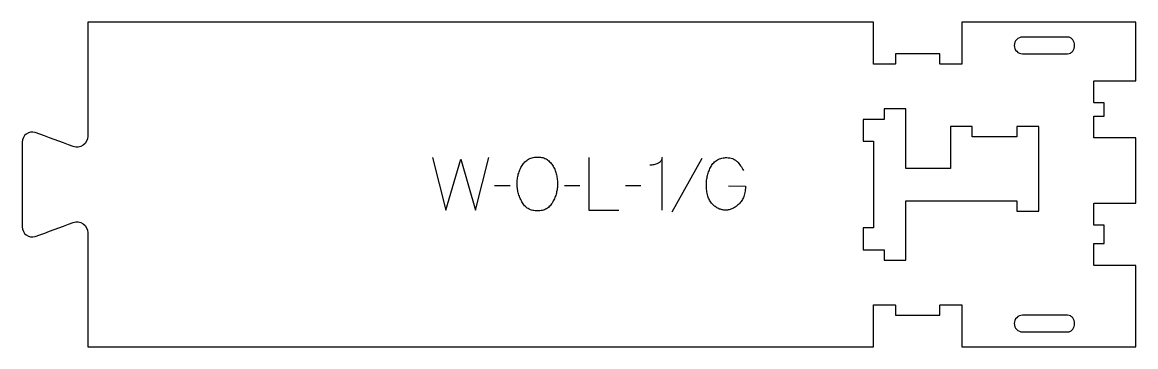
# Model space of a CAD drawing. Extents: x 0 to 637, y 0 to 186.
import ezdxf

# ---------------------------------------------------------------- set-up
doc = ezdxf.new("R2010")
doc.units = 0
for name, color, linetype in [('1_ANYTOOL_1MMDEEP_LABELS_S', 2, 'CONTINUOUS'), ('3_ANYTOOL_CUTTHROUGH_INSID', 4, 'CONTINUOUS'), ('4_ANYTOOL_CUTTHROUGH_OUTSI', 5, 'CONTINUOUS')]:
    doc.layers.add(name, color=color, linetype=linetype)

msp = doc.modelspace()

# ---------------------------------------------------------------- linework, layer by layer
at = {"layer": '1_ANYTOOL_1MMDEEP_LABELS_S'}
for p, q in [((388.796552, 107.64496), (371.610837, 76.873532)), ((279.039409, 92.002103), (270.253694, 91.916389)), ((319.06798, 92.002103), (310.282266, 91.916389)), ((353.953694, 92.002103), (345.16798, 91.916389))]:
    msp.add_line(p, q, dxfattribs=at)
msp.add_lwpolyline([(295.110837, 108.459246, -0.064784), (297.784793, 108.111325, -0.088904), (300.210837, 106.980674, -0.05419), (302.133402, 105.288544, -0.051179), (303.660837, 103.230674, -0.041653), (304.843037, 100.801902, -0.036749), (305.632266, 98.216389, -0.024892), (306.090045, 95.597126, -0.030823), (306.253694, 92.94496, -0.034269), (306.077175, 90.372464, -0.031918), (305.562623, 87.84496, -0.031725), (304.674436, 85.235564, -0.026303), (303.489409, 82.74496, -0.058719), (301.965628, 80.583213, -0.077745), (299.926909, 78.91996, -0.077243), (297.439921, 77.941123, -0.055252), (294.76798, 77.64496, -0.054051), (292.014055, 77.943539, -0.077615), (289.448337, 78.941389, -0.078558), (287.373264, 80.628462, -0.060481), (285.832266, 82.830674, -0.02629), (284.645605, 85.369894, -0.031299), (283.759052, 88.027103, -0.031469), (283.244013, 90.613919, -0.033416), (283.06798, 93.24496, -0.032847), (283.246658, 95.961909, -0.035049), (283.791194, 98.628889, -0.03503), (284.707168, 101.205928, -0.032231), (285.960837, 103.637817, -0.062518), (287.582726, 105.704912, -0.074052), (289.694766, 107.253889, -0.072322), (292.321619, 108.18478, -0.049083)], format="xyb", close=True, dxfattribs=at)
for points in [[(234.682266, 108.116389), (242.396552, 78.116389), (250.839409, 107.216389), (259.325123, 78.116389), (266.825123, 108.116389)], [(324.210837, 108.116389), (324.210837, 78.116389), (341.310837, 78.116389)]]:
    msp.add_lwpolyline(points, dxfattribs=at)
for points in [[(366.082266, 78.116389), (366.082266, 108.159246, -0.057478), (365.818243, 107.066278, -0.075801), (365.278694, 106.086032, -0.075474), (364.463242, 105.302157, -0.055107), (363.46798, 104.752103, -0.039607), (361.32574, 104.052591, -0.05918), (359.096552, 103.787817)], [(404.010837, 91.916389), (413.782266, 91.873532, -0.031732), (413.514155, 88.86613, -0.048764), (412.769766, 85.948532, -0.050291), (411.660053, 83.638024, -0.060119), (410.075123, 81.630674, -0.036578), (408.343103, 80.144258, -0.050793), (406.384052, 78.984246, -0.051881), (404.431035, 78.316501, -0.053919), (402.382266, 78.073532, -0.055881), (400.347118, 78.280476, -0.055271), (398.407266, 78.930674, -0.05403), (396.48129, 80.089868, -0.038531), (394.796552, 81.587817, -0.067281), (393.248838, 83.698831, -0.049165), (392.225123, 86.11996, -0.047412), (391.552196, 89.323879, -0.028075), (391.36798, 92.602103, -0.03109), (391.535507, 95.293683, -0.031496), (392.037623, 97.943174, -0.031425), (392.888496, 100.571419, -0.02824), (394.046552, 103.080674, -0.064555), (395.575355, 105.232199, -0.078906), (397.641194, 106.85746, -0.076878), (400.264796, 107.83201, -0.050594), (403.06798, 108.116389, -0.039946), (404.727541, 107.983592, -0.052714), (406.33048, 107.548532, -0.053511), (407.713677, 106.833197, -0.05153), (408.91798, 105.84496, -0.040443), (410.958204, 103.421819, -0.04035), (412.582266, 100.702103)]]:
    msp.add_lwpolyline(points, format="xyb", dxfattribs=at)
at = {"layer": '3_ANYTOOL_CUTTHROUGH_INSID'}
for points in [[(572.250179, 177, 0.414214), (567.500179, 172.25, 0.414214), (572.250179, 167.5), (597.990527, 167.5, 0.12263), (599.645618, 167.912125, 0.106401), (600.959794, 169.019238, 0.09127), (601.746842, 170.543392, 0.148392), (601.746842, 173.956608, 0.09127), (600.959794, 175.480762, 0.106401), (599.645618, 176.587875, 0.12263), (597.990527, 177)], [(572.250179, 8.5), (597.990527, 8.5, 0.12263), (599.645618, 8.912125, 0.106401), (600.959794, 10.019238, 0.09127), (601.746842, 11.543392, 0.148392), (601.746842, 14.956608, 0.09127), (600.959794, 16.480762, 0.106401), (599.645618, 17.587875, 0.12263), (597.990527, 18), (572.250179, 18, 0.414214), (567.500179, 13.25, 0.414214)]]:
    msp.add_lwpolyline(points, format="xyb", close=True, dxfattribs=at)
msp.add_lwpolyline([(581.250149, 125.911491), (569.000149, 125.911491), (569.000149, 119.911491), (543.500149, 119.911491), (543.500149, 125.911491), (531.000149, 125.911491), (531.000149, 101.911491), (505.500149, 101.911491), (505.500149, 135.955745), (493.000149, 135.955745), (493.000149, 129.955745), (487.250149, 129.955747), (481.000179, 129.955747), (481.000179, 117.455747), (487.000179, 117.455747), (487.000179, 67.955747), (481.000179, 67.955747), (481.000179, 55.455747), (487.250178, 55.455747), (493.000149, 55.455745), (493.000149, 49.455745), (505.500149, 49.455745), (505.500149, 83.411491), (569.000149, 83.411491), (569.000149, 77.411491), (581.500149, 77.411491), (581.500149, 125.911491)], close=True, dxfattribs=at)
at = {"layer": '4_ANYTOOL_CUTTHROUGH_OUTSI'}
msp.add_lwpolyline([(37.500179, 120.36264, -0.522094), (29.084372, 114.499895, 0.000005), (7.387383, 122.514894, 0.236338), (2.317649, 121.615874, 0.237079), (0, 117.002691), (0.000456, 68.496607, 0.237079), (2.318105, 63.883421, 0.237101), (7.40248, 62.989333, -0.000005), (29.084274, 70.999663, -0.522099), (37.500179, 65.136954), (37.500179, 0), (187.250179, 0), (487.000179, 0), (487.000179, 23.75, -0.414214), (487.250179, 24), (499.250179, 24, -0.414214), (499.500179, 23.75), (499.500179, 18), (525.000179, 18), (525.000179, 23.75, -0.414214), (525.250179, 24), (537.250179, 24, -0.414214), (537.500179, 23.75), (537.500179, 0), (637.000179, 0), (637.000179, 46.5), (613.250179, 46.5, -0.414214), (613.000179, 46.75), (613.000179, 58.75, -0.414214), (613.250179, 59), (619.000179, 59), (619.000179, 69.5), (613.250179, 69.5, -0.414214), (613.000179, 69.75), (613.000179, 81.75, -0.414214), (613.250179, 82), (637.000179, 82), (637.000179, 119.411), (613.250179, 119.411, -0.414214), (613.000179, 119.661), (613.000179, 131.661, -0.414214), (613.250179, 131.911), (619.000179, 131.911), (619.000179, 139.5), (613.250179, 139.5, -0.414214), (613.000179, 139.75), (613.000179, 151.75, -0.414214), (613.250179, 152), (637.000179, 152), (637.000179, 185.5), (537.500179, 185.5), (537.500179, 161.75, -0.414214), (537.250179, 161.5), (525.250179, 161.5, -0.414214), (525.000179, 161.75), (525.000179, 167.5), (499.500179, 167.5), (499.500179, 161.75, -0.414214), (499.250179, 161.5), (487.250179, 161.5, -0.414214), (487.000179, 161.75), (487.000179, 185.5), (187.250179, 185.5), (37.500179, 185.5)], format="xyb", close=True, dxfattribs=at)

doc.saveas('drawing.dxf')
